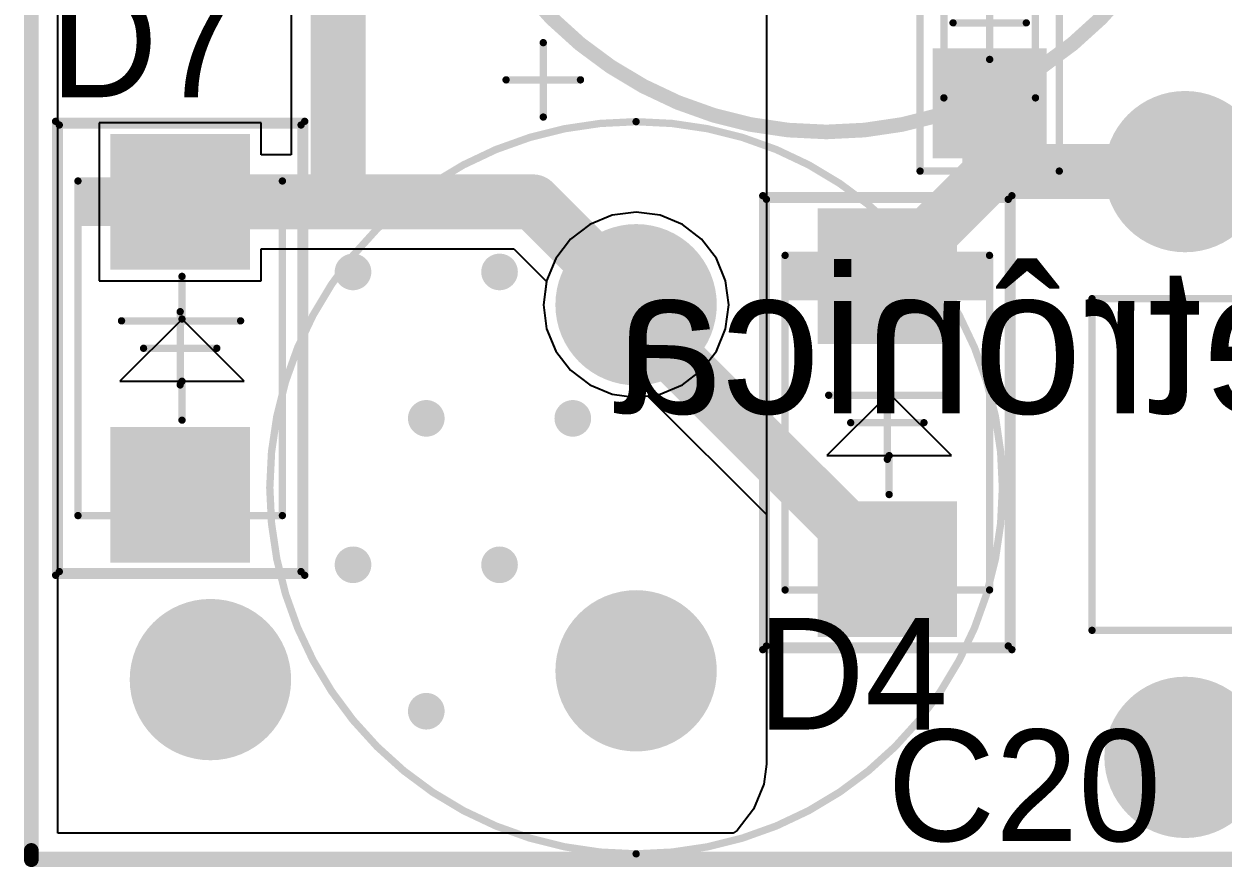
# Model space of a CAD drawing. Header units: millimetres. Extents: x 1.82 to 3.21, y 1.18 to 2.01.
# Drawn here: x 1.831 to 2.475, y 1.176 to 1.629 of the extents above; entities that cross this region are included whole.
import ezdxf

# ---------------------------------------------------------------- set-up
doc = ezdxf.new("R2010")
doc.units = ezdxf.units.MM
doc.header["$MEASUREMENT"] = 0
for name, color, linetype in [('BottomLayer', 5, 'Continuous'), ('BottomOverlay', 54, 'Continuous'), ('BottomSolder', 6, 'Continuous'), ('KeepOutLayer', 6, 'Continuous'), ('Mechanical13', 56, 'Continuous'), ('Mechanical15', 56, 'Continuous'), ('MultiLayer', 9, 'Continuous'), ('PadHoleLayer', 156, 'Continuous'), ('TopLayer', 1, 'Continuous'), ('TopOverlay', 2, 'Continuous'), ('TopPaste', 8, 'Continuous'), ('TopSolder', 216, 'Continuous'), ('ViaHoleLayer', 16, 'Continuous')]:
    doc.layers.add(name, color=color, linetype=linetype)

# ---------------------------------------------------------------- blocks, each defined once
blk = doc.blocks.new('CPOLRAD10X20_4')
at = {"layer": 'BottomLayer', "const_width": 0.03937}
for points in [[(-0.11811, 0, 1), (-0.07874, 0, 1)], [(0.07874, 0, 1), (0.11811, 0, 1)]]:
    blk.add_lwpolyline(points, format="xyb", close=True, dxfattribs=at)
at = {"layer": 'BottomSolder', "const_width": 0.04337}
for points in [[(-0.12011, 0, 1), (-0.07674, 0, 1)], [(0.07674, 0, 1), (0.12011, 0, 1)]]:
    blk.add_lwpolyline(points, format="xyb", close=True, dxfattribs=at)
at = {"layer": 'MultiLayer', "const_width": 0.03937}
for points in [[(-0.11811, 0, 1), (-0.07874, 0, 1)], [(0.07874, 0, 1), (0.11811, 0, 1)]]:
    blk.add_lwpolyline(points, format="xyb", close=True, dxfattribs=at)
at = {"layer": 'PadHoleLayer', "const_width": 0.02362}
for points in [[(-0.11024, 0, 1), (-0.08661, 0, 1)], [(0.08661, 0, 1), (0.11024, 0, 1)]]:
    blk.add_lwpolyline(points, format="xyb", close=True, dxfattribs=at)
at = {"layer": 'TopLayer', "const_width": 0.03937}
for points in [[(-0.11811, 0, 1), (-0.07874, 0, 1)], [(0.07874, 0, 1), (0.11811, 0, 1)]]:
    blk.add_lwpolyline(points, format="xyb", close=True, dxfattribs=at)
at = {"layer": 'TopOverlay'}
for points, const_width in [([(0.19685, 0, 1), (-0.19685, 0, 1)], 0.00394), ([(0.21836, 0.06989, 1), (0.22033, 0.06989, 1)], 0.00197), ([(0.19836, 0.04989, 1), (0.20033, 0.04989, 1)], 0.00197), ([(0.23836, 0.04989, 1), (0.24033, 0.04989, 1)], 0.00197), ([(0.21836, 0.02989, 1), (0.22033, 0.02989, 1)], 0.00197), ([(-0.19783, 0, 1), (-0.19587, 0, 1)], 0.00197), ([(0.19587, 0, 1), (0.19783, 0, 1)], 0.00197)]:
    blk.add_lwpolyline(points, format="xyb", close=True, dxfattribs=dict(at, const_width=const_width))
at = {"layer": 'TopOverlay', "const_width": 0.00394}
for points in [[(0.21935, 0.06989), (0.21935, 0.02989)], [(0.19935, 0.04989), (0.23935, 0.04989)]]:
    blk.add_lwpolyline(points, dxfattribs=at)
at = {"layer": 'TopSolder', "const_width": 0.04337}
for points in [[(-0.12011, 0, 1), (-0.07674, 0, 1)], [(0.07674, 0, 1), (0.12011, 0, 1)]]:
    blk.add_lwpolyline(points, format="xyb", close=True, dxfattribs=at)
blk = doc.blocks.new('CC0805_5')
at = {"layer": 'Mechanical13', "const_width": 0.00394}
for points in [[(-0.04035, -0.02461), (-0.04035, 0.02461)], [(0.04035, 0.02461), (-0.04035, 0.02461)], [(0.04035, -0.02461), (0.04035, 0.02461)], [(0.04035, -0.02461), (-0.04035, -0.02461)]]:
    blk.add_lwpolyline(points, dxfattribs=at)
at = {"layer": 'Mechanical13', "const_width": 0.00197}
for points in [[(-0.04134, 0.02461, 1), (-0.03937, 0.02461, 1)], [(-0.04134, 0.02461, 1), (-0.03937, 0.02461, 1)], [(0.03937, 0.02461, 1), (0.04134, 0.02461, 1)], [(0.03937, 0.02461, 1), (0.04134, 0.02461, 1)], [(-0.04134, -0.02461, 1), (-0.03937, -0.02461, 1)], [(-0.04134, -0.02461, 1), (-0.03937, -0.02461, 1)], [(0.03937, -0.02461, 1), (0.04134, -0.02461, 1)], [(0.03937, -0.02461, 1), (0.04134, -0.02461, 1)]]:
    blk.add_lwpolyline(points, format="xyb", close=True, dxfattribs=at)
at = {"layer": 'Mechanical15', "const_width": 0.00394}
for points in [[(0, -0.01969), (0, 0.01969)], [(0.01969, 0), (-0.01969, 0)]]:
    blk.add_lwpolyline(points, dxfattribs=at)
at = {"layer": 'Mechanical15', "const_width": 0.00197}
for points in [[(-0.00098, 0.01969, 1), (0.00098, 0.01969, 1)], [(-0.02067, 0, 1), (-0.0187, 0, 1)], [(0.0187, 0, 1), (0.02067, 0, 1)], [(-0.00098, -0.01969, 1), (0.00098, -0.01969, 1)]]:
    blk.add_lwpolyline(points, format="xyb", close=True, dxfattribs=at)
at = {"layer": 'TopLayer'}
for points in [[(-0.0689, -0.02657), (-0.01772, -0.02657), (-0.0689, 0.02657), (-0.01772, 0.02657)], [(0.01772, -0.02657), (0.0689, -0.02657), (0.01772, 0.02657), (0.0689, 0.02657)]]:
    blk.add_solid(points, dxfattribs=at)
at = {"layer": 'TopOverlay', "const_width": 0.00394}
for points in [[(0.07972, 0.0374), (-0.08071, 0.0374)], [(-0.08071, -0.0374), (-0.08071, 0.0374)], [(0.07972, -0.0374), (0.07972, 0.0374)], [(0.07972, -0.0374), (-0.08071, -0.0374)]]:
    blk.add_lwpolyline(points, dxfattribs=at)
at = {"layer": 'TopOverlay', "const_width": 0.00197}
for points in [[(-0.08169, 0.0374, 1), (-0.07972, 0.0374, 1)], [(-0.08169, 0.0374, 1), (-0.07972, 0.0374, 1)], [(0.07874, 0.0374, 1), (0.08071, 0.0374, 1)], [(0.07874, 0.0374, 1), (0.08071, 0.0374, 1)], [(-0.08169, -0.0374, 1), (-0.07972, -0.0374, 1)], [(-0.08169, -0.0374, 1), (-0.07972, -0.0374, 1)], [(0.07874, -0.0374, 1), (0.08071, -0.0374, 1)], [(0.07874, -0.0374, 1), (0.08071, -0.0374, 1)]]:
    blk.add_lwpolyline(points, format="xyb", close=True, dxfattribs=at)
at = {"layer": 'TopPaste'}
for points in [[(-0.0689, -0.02657), (-0.01772, -0.02657), (-0.0689, 0.02657), (-0.01772, 0.02657)], [(0.01772, -0.02657), (0.0689, -0.02657), (0.01772, 0.02657), (0.0689, 0.02657)]]:
    blk.add_solid(points, dxfattribs=at)
at = {"layer": 'TopSolder'}
for points in [[(-0.0729, -0.03057), (-0.01372, -0.03057), (-0.0729, 0.03057), (-0.01372, 0.03057)], [(0.01372, -0.03057), (0.0729, -0.03057), (0.01372, 0.03057), (0.0729, 0.03057)]]:
    blk.add_solid(points, dxfattribs=at)
blk = doc.blocks.new('SMA_7')
at = {"layer": 'Mechanical13', "const_width": 0.00394}
for points in [[(-0.08996, 0.05492), (0.08996, 0.05492)], [(-0.08996, 0.05492), (-0.08996, -0.05492)], [(0.08996, 0.05492), (0.08996, -0.05492)], [(-0.08996, -0.05492), (0.08996, -0.05492)]]:
    blk.add_lwpolyline(points, dxfattribs=at)
at = {"layer": 'Mechanical13', "const_width": 0.00197}
for points in [[(-0.09094, 0.05492, 1), (-0.08898, 0.05492, 1)], [(-0.09094, 0.05492, 1), (-0.08898, 0.05492, 1)], [(0.08898, 0.05492, 1), (0.09094, 0.05492, 1)], [(0.08898, 0.05492, 1), (0.09094, 0.05492, 1)], [(-0.09094, -0.05492, 1), (-0.08898, -0.05492, 1)], [(-0.09094, -0.05492, 1), (-0.08898, -0.05492, 1)], [(0.08898, -0.05492, 1), (0.09094, -0.05492, 1)], [(0.08898, -0.05492, 1), (0.09094, -0.05492, 1)]]:
    blk.add_lwpolyline(points, format="xyb", close=True, dxfattribs=at)
at = {"layer": 'Mechanical13'}
blk.add_solid([(0.06576, -0.05492), (0.08996, -0.05492), (0.06576, 0.05492), (0.08996, 0.05492)], dxfattribs=at)
at = {"layer": 'Mechanical15', "const_width": 0.00394}
for points in [[(-0.12008, 0.06496), (0.12008, 0.06496)], [(-0.12008, 0.06496), (-0.12008, -0.06496)], [(0.12008, 0.06496), (0.12008, -0.06496)], [(0, 0.01969), (0, -0.01969)], [(-0.01969, 0), (0.01969, 0)], [(-0.12008, -0.06496), (0.12008, -0.06496)]]:
    blk.add_lwpolyline(points, dxfattribs=at)
at = {"layer": 'Mechanical15', "const_width": 0.00197}
for points in [[(-0.12106, 0.06496, 1), (-0.11909, 0.06496, 1)], [(-0.12106, 0.06496, 1), (-0.11909, 0.06496, 1)], [(0.11909, 0.06496, 1), (0.12106, 0.06496, 1)], [(0.11909, 0.06496, 1), (0.12106, 0.06496, 1)], [(-0.00098, 0.01969, 1), (0.00098, 0.01969, 1)], [(-0.02067, 0, 1), (-0.0187, 0, 1)], [(0.0187, 0, 1), (0.02067, 0, 1)], [(-0.00098, -0.01969, 1), (0.00098, -0.01969, 1)], [(-0.12106, -0.06496, 1), (-0.11909, -0.06496, 1)], [(-0.12106, -0.06496, 1), (-0.11909, -0.06496, 1)], [(0.11909, -0.06496, 1), (0.12106, -0.06496, 1)], [(0.11909, -0.06496, 1), (0.12106, -0.06496, 1)]]:
    blk.add_lwpolyline(points, format="xyb", close=True, dxfattribs=at)
at = {"layer": 'TopLayer'}
for points in [[(-0.11122, -0.03346), (-0.04626, -0.03346), (-0.11122, 0.03346), (-0.04626, 0.03346)], [(0.04626, -0.03346), (0.11122, -0.03346), (0.04626, 0.03346), (0.11122, 0.03346)]]:
    blk.add_solid(points, dxfattribs=at)
at = {"layer": 'TopOverlay'}
for p, q in [((0.01575, -0.00098), (-0.01772, 0.03248)), ((-0.01772, 0.03248), (-0.01772, -0.03445)), ((-0.01772, -0.03445), (0.01575, -0.00098))]:
    blk.add_line(p, q, dxfattribs=at)
at = {"layer": 'TopOverlay', "const_width": 0.00394}
for points in [[(-0.12205, 0.06693), (-0.12205, -0.06693)], [(-0.12205, 0.06693), (0.12205, 0.06693)], [(0.12205, 0.06693), (0.12205, -0.06693)], [(0.01476, 0.0315), (0.01476, -0.03248)], [(-0.03865, -0.00098), (-0.01772, -0.00098)], [(0.01575, -0.00098), (0.03868, -0.00098)], [(-0.12205, -0.06693), (0.12205, -0.06693)]]:
    blk.add_lwpolyline(points, dxfattribs=at)
at = {"layer": 'TopOverlay', "const_width": 0.00197}
for points in [[(-0.12303, 0.06693, 1), (-0.12106, 0.06693, 1)], [(-0.12303, 0.06693, 1), (-0.12106, 0.06693, 1)], [(0.12106, 0.06693, 1), (0.12303, 0.06693, 1)], [(0.12106, 0.06693, 1), (0.12303, 0.06693, 1)], [(0.01378, 0.0315, 1), (0.01575, 0.0315, 1)], [(-0.03963, -0.00098, 1), (-0.03767, -0.00098, 1)], [(-0.0187, -0.00098, 1), (-0.01673, -0.00098, 1)], [(0.01476, -0.00098, 1), (0.01673, -0.00098, 1)], [(0.03769, -0.00098, 1), (0.03966, -0.00098, 1)], [(0.01378, -0.03248, 1), (0.01575, -0.03248, 1)], [(-0.12303, -0.06693, 1), (-0.12106, -0.06693, 1)], [(-0.12303, -0.06693, 1), (-0.12106, -0.06693, 1)], [(0.12106, -0.06693, 1), (0.12303, -0.06693, 1)], [(0.12106, -0.06693, 1), (0.12303, -0.06693, 1)]]:
    blk.add_lwpolyline(points, format="xyb", close=True, dxfattribs=at)
at = {"layer": 'TopPaste'}
for points in [[(-0.11122, -0.03346), (-0.04626, -0.03346), (-0.11122, 0.03346), (-0.04626, 0.03346)], [(0.04626, -0.03346), (0.11122, -0.03346), (0.04626, 0.03346), (0.11122, 0.03346)]]:
    blk.add_solid(points, dxfattribs=at)
at = {"layer": 'TopSolder'}
for points in [[(-0.11522, -0.03746), (-0.04226, -0.03746), (-0.11522, 0.03746), (-0.04226, 0.03746)], [(0.04226, -0.03746), (0.11522, -0.03746), (0.04226, 0.03746), (0.11522, 0.03746)]]:
    blk.add_solid(points, dxfattribs=at)
blk = doc.blocks.new('SMA_10')
at = {"layer": 'Mechanical13', "const_width": 0.00394}
for points in [[(-0.08996, 0.05492), (0.08996, 0.05492)], [(-0.08996, 0.05492), (-0.08996, -0.05492)], [(0.08996, 0.05492), (0.08996, -0.05492)], [(-0.08996, -0.05492), (0.08996, -0.05492)]]:
    blk.add_lwpolyline(points, dxfattribs=at)
at = {"layer": 'Mechanical13', "const_width": 0.00197}
for points in [[(-0.09094, 0.05492, 1), (-0.08898, 0.05492, 1)], [(-0.09094, 0.05492, 1), (-0.08898, 0.05492, 1)], [(0.08898, 0.05492, 1), (0.09094, 0.05492, 1)], [(0.08898, 0.05492, 1), (0.09094, 0.05492, 1)], [(-0.09094, -0.05492, 1), (-0.08898, -0.05492, 1)], [(-0.09094, -0.05492, 1), (-0.08898, -0.05492, 1)], [(0.08898, -0.05492, 1), (0.09094, -0.05492, 1)], [(0.08898, -0.05492, 1), (0.09094, -0.05492, 1)]]:
    blk.add_lwpolyline(points, format="xyb", close=True, dxfattribs=at)
at = {"layer": 'Mechanical13'}
blk.add_solid([(0.06576, -0.05492), (0.08996, -0.05492), (0.06576, 0.05492), (0.08996, 0.05492)], dxfattribs=at)
at = {"layer": 'Mechanical15', "const_width": 0.00394}
for points in [[(-0.12008, 0.06496), (0.12008, 0.06496)], [(-0.12008, 0.06496), (-0.12008, -0.06496)], [(0.12008, 0.06496), (0.12008, -0.06496)], [(0, 0.01969), (0, -0.01969)], [(-0.01969, 0), (0.01969, 0)], [(-0.12008, -0.06496), (0.12008, -0.06496)]]:
    blk.add_lwpolyline(points, dxfattribs=at)
at = {"layer": 'Mechanical15', "const_width": 0.00197}
for points in [[(-0.12106, 0.06496, 1), (-0.11909, 0.06496, 1)], [(-0.12106, 0.06496, 1), (-0.11909, 0.06496, 1)], [(0.11909, 0.06496, 1), (0.12106, 0.06496, 1)], [(0.11909, 0.06496, 1), (0.12106, 0.06496, 1)], [(-0.00098, 0.01969, 1), (0.00098, 0.01969, 1)], [(-0.02067, 0, 1), (-0.0187, 0, 1)], [(0.0187, 0, 1), (0.02067, 0, 1)], [(-0.00098, -0.01969, 1), (0.00098, -0.01969, 1)], [(-0.12106, -0.06496, 1), (-0.11909, -0.06496, 1)], [(-0.12106, -0.06496, 1), (-0.11909, -0.06496, 1)], [(0.11909, -0.06496, 1), (0.12106, -0.06496, 1)], [(0.11909, -0.06496, 1), (0.12106, -0.06496, 1)]]:
    blk.add_lwpolyline(points, format="xyb", close=True, dxfattribs=at)
at = {"layer": 'TopLayer'}
for points in [[(-0.11122, -0.03346), (-0.04626, -0.03346), (-0.11122, 0.03346), (-0.04626, 0.03346)], [(0.04626, -0.03346), (0.11122, -0.03346), (0.04626, 0.03346), (0.11122, 0.03346)]]:
    blk.add_solid(points, dxfattribs=at)
at = {"layer": 'TopOverlay'}
for p, q in [((0.01575, -0.00098), (-0.01772, 0.03248)), ((-0.01772, 0.03248), (-0.01772, -0.03445)), ((-0.01772, -0.03445), (0.01575, -0.00098))]:
    blk.add_line(p, q, dxfattribs=at)
at = {"layer": 'TopOverlay', "const_width": 0.00394}
for points in [[(-0.12205, 0.06693), (-0.12205, -0.06693)], [(-0.12205, 0.06693), (0.12205, 0.06693)], [(0.12205, 0.06693), (0.12205, -0.06693)], [(0.01476, 0.0315), (0.01476, -0.03248)], [(-0.03865, -0.00098), (-0.01772, -0.00098)], [(0.01575, -0.00098), (0.03868, -0.00098)], [(-0.12205, -0.06693), (0.12205, -0.06693)]]:
    blk.add_lwpolyline(points, dxfattribs=at)
at = {"layer": 'TopOverlay', "const_width": 0.00197}
for points in [[(-0.12303, 0.06693, 1), (-0.12106, 0.06693, 1)], [(-0.12303, 0.06693, 1), (-0.12106, 0.06693, 1)], [(0.12106, 0.06693, 1), (0.12303, 0.06693, 1)], [(0.12106, 0.06693, 1), (0.12303, 0.06693, 1)], [(0.01378, 0.0315, 1), (0.01575, 0.0315, 1)], [(-0.03963, -0.00098, 1), (-0.03767, -0.00098, 1)], [(-0.0187, -0.00098, 1), (-0.01673, -0.00098, 1)], [(0.01476, -0.00098, 1), (0.01673, -0.00098, 1)], [(0.03769, -0.00098, 1), (0.03966, -0.00098, 1)], [(0.01378, -0.03248, 1), (0.01575, -0.03248, 1)], [(-0.12303, -0.06693, 1), (-0.12106, -0.06693, 1)], [(-0.12303, -0.06693, 1), (-0.12106, -0.06693, 1)], [(0.12106, -0.06693, 1), (0.12303, -0.06693, 1)], [(0.12106, -0.06693, 1), (0.12303, -0.06693, 1)]]:
    blk.add_lwpolyline(points, format="xyb", close=True, dxfattribs=at)
at = {"layer": 'TopPaste'}
for points in [[(-0.11122, -0.03346), (-0.04626, -0.03346), (-0.11122, 0.03346), (-0.04626, 0.03346)], [(0.04626, -0.03346), (0.11122, -0.03346), (0.04626, 0.03346), (0.11122, 0.03346)]]:
    blk.add_solid(points, dxfattribs=at)
at = {"layer": 'TopSolder'}
for points in [[(-0.11522, -0.03746), (-0.04226, -0.03746), (-0.11522, 0.03746), (-0.04226, 0.03746)], [(0.04226, -0.03746), (0.11522, -0.03746), (0.04226, 0.03746), (0.11522, 0.03746)]]:
    blk.add_solid(points, dxfattribs=at)
blk = doc.blocks.new('I_______V_____13')
at = {"layer": 'BottomLayer', "const_width": 0.04921}
for points in [[(-0.02461, 0, 1), (0.02461, 0, 1)], [(0.25098, 0, 1), (0.3002, 0, 1)]]:
    blk.add_lwpolyline(points, format="xyb", close=True, dxfattribs=at)
at = {"layer": 'BottomSolder', "const_width": 0.05321}
for points in [[(-0.02661, 0, 1), (0.02661, 0, 1)], [(0.24898, 0, 1), (0.3022, 0, 1)]]:
    blk.add_lwpolyline(points, format="xyb", close=True, dxfattribs=at)
at = {"layer": 'MultiLayer', "const_width": 0.04921}
for points in [[(-0.02461, 0, 1), (0.02461, 0, 1)], [(0.25098, 0, 1), (0.3002, 0, 1)]]:
    blk.add_lwpolyline(points, format="xyb", close=True, dxfattribs=at)
at = {"layer": 'PadHoleLayer', "const_width": 0.02362}
for points in [[(-0.01181, 0, 1), (0.01181, 0, 1)], [(0.26378, 0, 1), (0.2874, 0, 1)]]:
    blk.add_lwpolyline(points, format="xyb", close=True, dxfattribs=at)
at = {"layer": 'TopLayer', "const_width": 0.04921}
for points in [[(-0.02461, 0, 1), (0.02461, 0, 1)], [(0.25098, 0, 1), (0.3002, 0, 1)]]:
    blk.add_lwpolyline(points, format="xyb", close=True, dxfattribs=at)
at = {"layer": 'TopOverlay'}
for points, const_width in [([(0.34646, 0, 1), (-0.07087, 0, 1)], 0.00787), ([(-0.07283, 0, 1), (-0.0689, 0, 1)], 0.00394), ([(0.34449, 0, 1), (0.34843, 0, 1)], 0.00394)]:
    blk.add_lwpolyline(points, format="xyb", close=True, dxfattribs=dict(at, const_width=const_width))
at = {"layer": 'TopSolder', "const_width": 0.05321}
for points in [[(-0.02661, 0, 1), (0.02661, 0, 1)], [(0.24898, 0, 1), (0.3022, 0, 1)]]:
    blk.add_lwpolyline(points, format="xyb", close=True, dxfattribs=at)
blk = doc.blocks.new('F_____HILINK_17')
at = {"layer": 'BottomLayer', "const_width": 0.03937}
blk.add_lwpolyline([(-0.59843, -0.30315, 1), (-0.55906, -0.30315, 1)], format="xyb", close=True, dxfattribs=at)
at = {"layer": 'BottomSolder', "const_width": 0.04337}
blk.add_lwpolyline([(-0.60043, -0.30315, 1), (-0.55706, -0.30315, 1)], format="xyb", close=True, dxfattribs=at)
at = {"layer": 'MultiLayer', "const_width": 0.03937}
blk.add_lwpolyline([(-0.59843, -0.30315, 1), (-0.55906, -0.30315, 1)], format="xyb", close=True, dxfattribs=at)
at = {"layer": 'PadHoleLayer', "const_width": 0.02362}
blk.add_lwpolyline([(-0.59055, -0.30315, 1), (-0.56693, -0.30315, 1)], format="xyb", close=True, dxfattribs=at)
at = {"layer": 'TopLayer', "const_width": 0.03937}
blk.add_lwpolyline([(-0.59843, -0.30315, 1), (-0.55906, -0.30315, 1)], format="xyb", close=True, dxfattribs=at)
at = {"layer": 'TopOverlay', "const_width": 0.00394}
for points in [[(-0.67677, 0.39764), (-0.67323, -0.39764)], [(-0.67323, -0.39764), (0.66929, -0.39764)]]:
    blk.add_lwpolyline(points, dxfattribs=at)
at = {"layer": 'TopOverlay', "const_width": 0.00197}
blk.add_lwpolyline([(-0.67421, -0.39764, 1), (-0.67224, -0.39764, 1)], format="xyb", close=True, dxfattribs=at)
blk.add_lwpolyline([(-0.67421, -0.39764, 1), (-0.67224, -0.39764, 1)], format="xyb", close=True, dxfattribs=at)
at = {"layer": 'TopSolder', "const_width": 0.04337}
blk.add_lwpolyline([(-0.60043, -0.30315, 1), (-0.55706, -0.30315, 1)], format="xyb", close=True, dxfattribs=at)
blk = doc.blocks.new('DIP8_18')
at = {"layer": 'BottomLayer', "const_width": 0.03937}
for points in [[(0.29528, 0, 1), (0.33465, 0, 1)], [(-0.01969, -0.1, 1), (0.01969, -0.1, 1)], [(0.29528, -0.1, 1), (0.33465, -0.1, 1)], [(-0.01969, -0.2, 1), (0.01969, -0.2, 1)], [(0.29528, -0.2, 1), (0.33465, -0.2, 1)], [(-0.01969, -0.3, 1), (0.01969, -0.3, 1)], [(0.29528, -0.3, 1), (0.33465, -0.3, 1)]]:
    blk.add_lwpolyline(points, format="xyb", close=True, dxfattribs=at)
at = {"layer": 'BottomLayer'}
blk.add_solid([(-0.03937, -0.03937), (0.03937, -0.03937), (-0.03937, 0.03937), (0.03937, 0.03937)], dxfattribs=at)
at = {"layer": 'BottomSolder', "const_width": 0.04337}
for points in [[(0.29328, 0, 1), (0.33665, 0, 1)], [(-0.02168, -0.1, 1), (0.02168, -0.1, 1)], [(0.29328, -0.1, 1), (0.33665, -0.1, 1)], [(-0.02168, -0.2, 1), (0.02168, -0.2, 1)], [(0.29328, -0.2, 1), (0.33665, -0.2, 1)], [(-0.02168, -0.3, 1), (0.02168, -0.3, 1)], [(0.29328, -0.3, 1), (0.33665, -0.3, 1)]]:
    blk.add_lwpolyline(points, format="xyb", close=True, dxfattribs=at)
at = {"layer": 'BottomSolder'}
blk.add_solid([(-0.04337, -0.04337), (0.04337, -0.04337), (-0.04337, 0.04337), (0.04337, 0.04337)], dxfattribs=at)
at = {"layer": 'MultiLayer', "const_width": 0.03937}
for points in [[(0.29528, 0, 1), (0.33465, 0, 1)], [(-0.01969, -0.1, 1), (0.01969, -0.1, 1)], [(0.29528, -0.1, 1), (0.33465, -0.1, 1)], [(-0.01969, -0.2, 1), (0.01969, -0.2, 1)], [(0.29528, -0.2, 1), (0.33465, -0.2, 1)], [(-0.01969, -0.3, 1), (0.01969, -0.3, 1)], [(0.29528, -0.3, 1), (0.33465, -0.3, 1)]]:
    blk.add_lwpolyline(points, format="xyb", close=True, dxfattribs=at)
at = {"layer": 'MultiLayer'}
blk.add_solid([(-0.03937, -0.03937), (0.03937, -0.03937), (-0.03937, 0.03937), (0.03937, 0.03937)], dxfattribs=at)
at = {"layer": 'PadHoleLayer', "const_width": 0.01575}
for points in [[(-0.00787, 0, 1), (0.00787, 0, 1)], [(0.30709, 0, 1), (0.32283, 0, 1)], [(-0.00787, -0.1, 1), (0.00787, -0.1, 1)], [(0.30709, -0.1, 1), (0.32283, -0.1, 1)], [(-0.00787, -0.2, 1), (0.00787, -0.2, 1)], [(0.30709, -0.2, 1), (0.32283, -0.2, 1)], [(-0.00787, -0.3, 1), (0.00787, -0.3, 1)], [(0.30709, -0.3, 1), (0.32283, -0.3, 1)]]:
    blk.add_lwpolyline(points, format="xyb", close=True, dxfattribs=at)
at = {"layer": 'TopLayer', "const_width": 0.03937}
for points in [[(0.29528, 0, 1), (0.33465, 0, 1)], [(-0.01969, -0.1, 1), (0.01969, -0.1, 1)], [(0.29528, -0.1, 1), (0.33465, -0.1, 1)], [(-0.01969, -0.2, 1), (0.01969, -0.2, 1)], [(0.29528, -0.2, 1), (0.33465, -0.2, 1)], [(-0.01969, -0.3, 1), (0.01969, -0.3, 1)], [(0.29528, -0.3, 1), (0.33465, -0.3, 1)]]:
    blk.add_lwpolyline(points, format="xyb", close=True, dxfattribs=at)
at = {"layer": 'TopLayer'}
blk.add_solid([(-0.03937, -0.03937), (0.03937, -0.03937), (-0.03937, 0.03937), (0.03937, 0.03937)], dxfattribs=at)
at = {"layer": 'TopOverlay', "const_width": 0.00394}
for points in [[(0.13248, 0.05), (0.06831, 0.05)], [(0.06831, -0.35), (0.06831, 0.05)], [(0.24665, 0.05), (0.18248, 0.05)], [(0.24665, -0.35), (0.24665, 0.05)], [(0.24665, -0.35), (0.06831, -0.35)]]:
    blk.add_lwpolyline(points, dxfattribs=at)
at = {"layer": 'TopOverlay', "const_width": 0.00197}
for points in [[(0.06732, 0.05, 1), (0.06929, 0.05, 1)], [(0.06732, 0.05, 1), (0.06929, 0.05, 1)], [(0.1315, 0.05, 1), (0.13346, 0.05, 1)], [(0.1315, 0.05, 1), (0.13346, 0.05, 1)], [(0.1815, 0.05, 1), (0.18346, 0.05, 1)], [(0.1815, 0.05, 1), (0.18346, 0.05, 1)], [(0.24567, 0.05, 1), (0.24764, 0.05, 1)], [(0.24567, 0.05, 1), (0.24764, 0.05, 1)], [(0.06732, -0.35, 1), (0.06929, -0.35, 1)], [(0.06732, -0.35, 1), (0.06929, -0.35, 1)], [(0.24567, -0.35, 1), (0.24764, -0.35, 1)], [(0.24567, -0.35, 1), (0.24764, -0.35, 1)]]:
    blk.add_lwpolyline(points, format="xyb", close=True, dxfattribs=at)
at = {"layer": 'TopOverlay', "const_width": 0.00394}
blk.add_lwpolyline([(0.18248, 0.05, -1), (0.13248, 0.05)], format="xyb", dxfattribs=at)
at = {"layer": 'TopSolder', "const_width": 0.04337}
for points in [[(0.29328, 0, 1), (0.33665, 0, 1)], [(-0.02168, -0.1, 1), (0.02168, -0.1, 1)], [(0.29328, -0.1, 1), (0.33665, -0.1, 1)], [(-0.02168, -0.2, 1), (0.02168, -0.2, 1)], [(0.29328, -0.2, 1), (0.33665, -0.2, 1)], [(-0.02168, -0.3, 1), (0.02168, -0.3, 1)], [(0.29328, -0.3, 1), (0.33665, -0.3, 1)]]:
    blk.add_lwpolyline(points, format="xyb", close=True, dxfattribs=at)
at = {"layer": 'TopSolder'}
blk.add_solid([(-0.04337, -0.04337), (0.04337, -0.04337), (-0.04337, 0.04337), (0.04337, 0.04337)], dxfattribs=at)

msp = doc.modelspace()

# ---------------------------------------------------------------- linework, layer by layer
at = {"layer": 'BottomLayer'}
for p, q in [((1.84921, 1.19421), (1.84921, 1.96579)), ((2.23, 1.83), (2.23, 1.235)), ((2.16, 1.52822), (2.14711, 1.52652)), ((2.17289, 1.52652), (2.16, 1.52822)), ((2.1351, 1.52155), (2.12479, 1.51364)), ((2.14711, 1.52652), (2.1351, 1.52155)), ((2.1849, 1.52155), (2.17289, 1.52652)), ((2.19521, 1.51364), (2.1849, 1.52155)), ((2.12479, 1.51364), (2.11688, 1.50332)), ((2.20312, 1.50332), (2.19521, 1.51364)), ((2.11688, 1.50332), (2.1119, 1.49131)), ((2.2081, 1.49131), (2.20312, 1.50332)), ((2.1119, 1.49131), (2.1102, 1.47843)), ((2.2098, 1.47843), (2.2081, 1.49131)), ((2.1102, 1.47843), (2.1119, 1.46554)), ((2.2081, 1.46554), (2.2098, 1.47843)), ((2.1119, 1.46554), (2.11688, 1.45353)), ((2.20312, 1.45353), (2.2081, 1.46554)), ((2.11688, 1.45353), (2.12479, 1.44321)), ((2.19521, 1.44321), (2.20312, 1.45353)), ((2.12479, 1.44321), (2.1351, 1.4353)), ((2.1849, 1.4353), (2.19521, 1.44321)), ((2.1351, 1.4353), (2.14711, 1.43033)), ((2.17289, 1.43033), (2.1849, 1.4353)), ((2.14711, 1.43033), (2.16, 1.42863)), ((2.16, 1.42863), (2.17289, 1.43033)), ((2.23, 1.2314), (2.22858, 1.22064)), ((2.23, 1.235), (2.23, 1.2314)), ((2.22858, 1.22064), (2.22304, 1.20726)), ((2.22304, 1.20726), (2.21423, 1.19577)), ((2.21219, 1.19421), (1.84921, 1.19421)), ((2.21423, 1.19577), (2.21219, 1.19421))]:
    msp.add_line(p, q, dxfattribs=at)
at = {"layer": 'BottomLayer', "const_width": 0.00984}
for points in [[(2.00295, 1.49606, 1), (2.0128, 1.49606, 1)], [(2.08169, 1.49606, 1), (2.09154, 1.49606, 1)], [(2.04232, 1.41732, 1), (2.05217, 1.41732, 1)], [(2.12106, 1.41732, 1), (2.13091, 1.41732, 1)], [(2.00295, 1.33858, 1), (2.0128, 1.33858, 1)], [(2.08169, 1.33858, 1), (2.09154, 1.33858, 1)], [(2.04232, 1.25984, 1), (2.05217, 1.25984, 1)]]:
    msp.add_lwpolyline(points, format="xyb", close=True, dxfattribs=at)
at = {"layer": 'KeepOutLayer', "const_width": 0.00787}
for points in [[(1.835, 1.185), (1.835, 1.98)], [(1.835, 1.18), (1.835, 1.185)], [(1.835, 1.18), (3.18, 1.18)]]:
    msp.add_lwpolyline(points, dxfattribs=at)
at = {"layer": 'KeepOutLayer', "const_width": 0.00394}
for points in [[(1.83303, 1.185, 1), (1.83697, 1.185, 1)], [(1.83303, 1.185, 1), (1.83697, 1.185, 1)], [(1.83303, 1.18, 1), (1.83697, 1.18, 1)], [(1.83303, 1.18, 1), (1.83697, 1.18, 1)]]:
    msp.add_lwpolyline(points, format="xyb", close=True, dxfattribs=at)
at = {"layer": 'MultiLayer', "const_width": 0.00984}
for points in [[(2.00295, 1.49606, 1), (2.0128, 1.49606, 1)], [(2.08169, 1.49606, 1), (2.09154, 1.49606, 1)], [(2.04232, 1.41732, 1), (2.05217, 1.41732, 1)], [(2.12106, 1.41732, 1), (2.13091, 1.41732, 1)], [(2.00295, 1.33858, 1), (2.0128, 1.33858, 1)], [(2.08169, 1.33858, 1), (2.09154, 1.33858, 1)], [(2.04232, 1.25984, 1), (2.05217, 1.25984, 1)]]:
    msp.add_lwpolyline(points, format="xyb", close=True, dxfattribs=at)
at = {"layer": 'TopLayer'}
for p, q in [((1.84921, 1.19421), (1.84921, 1.96579)), ((1.97471, 1.64323), (1.97471, 1.55899)), ((1.95846, 1.57622), (1.87154, 1.57622)), ((1.87154, 1.57622), (1.87154, 1.49126)), ((1.95846, 1.55899), (1.95846, 1.57622)), ((1.97471, 1.55899), (1.95846, 1.55899)), ((1.95846, 1.49126), (1.95846, 1.50849)), ((1.95846, 1.50849), (2.09423, 1.50849)), ((2.09423, 1.50849), (2.11184, 1.49087)), ((1.87154, 1.49126), (1.95846, 1.49126)), ((2.11184, 1.49087), (2.1102, 1.47843)), ((2.1102, 1.47843), (2.1119, 1.46554)), ((2.1119, 1.46554), (2.11688, 1.45353)), ((2.11688, 1.45353), (2.12479, 1.44321)), ((2.12479, 1.44321), (2.1351, 1.4353)), ((2.1351, 1.4353), (2.14711, 1.43033)), ((2.14711, 1.43033), (2.16, 1.42863)), ((2.16, 1.42863), (2.16612, 1.42943)), ((2.16612, 1.42943), (2.23, 1.36555)), ((2.23, 1.36555), (2.23, 1.2314)), ((2.23, 1.2314), (2.22858, 1.22064)), ((2.22858, 1.22064), (2.22304, 1.20726)), ((2.22304, 1.20726), (2.21423, 1.19577)), ((2.21219, 1.19421), (1.84921, 1.19421)), ((2.21423, 1.19577), (2.21219, 1.19421))]:
    msp.add_line(p, q, dxfattribs=at)
for points, const_width in [([(1.99996, 1.53378), (1.99996, 1.67094)], 0.02953), ([(2.35, 1.54874), (2.35, 1.58669)], 0.02953), ([(2.295, 1.49374), (2.35, 1.54874)], 0.02953), ([(2.35126, 1.55), (2.455, 1.55)], 0.02953), ([(1.915, 1.53374), (2.10468, 1.53374)], 0.02953), ([(2.10468, 1.53374), (2.16, 1.47843)], 0.02953), ([(2.16, 1.47126), (2.295, 1.33626)], 0.02953), ([(2.455, 1.23504), (2.555, 1.23504)], 0.03937)]:
    msp.add_lwpolyline(points, dxfattribs=dict(at, const_width=const_width))
for points, const_width in [([(2.34262, 1.58669, 1), (2.35738, 1.58669, 1)], 0.01476), ([(2.34262, 1.54874, 1), (2.35738, 1.54874, 1)], 0.01476), ([(2.34262, 1.54874, 1), (2.35738, 1.54874, 1)], 0.01476), ([(2.34388, 1.55, 1), (2.35864, 1.55, 1)], 0.01476), ([(2.44762, 1.55, 1), (2.46238, 1.55, 1)], 0.01476), ([(1.90762, 1.53374, 1), (1.92238, 1.53374, 1)], 0.01476), ([(1.99258, 1.53378, 1), (2.00734, 1.53378, 1)], 0.01476), ([(2.0973, 1.53374, 1), (2.11207, 1.53374, 1)], 0.01476), ([(2.0973, 1.53374, 1), (2.11207, 1.53374, 1)], 0.01476), ([(2.28762, 1.49374, 1), (2.30238, 1.49374, 1)], 0.01476), ([(2.00295, 1.49606, 1), (2.0128, 1.49606, 1)], 0.00984), ([(2.08169, 1.49606, 1), (2.09154, 1.49606, 1)], 0.00984), ([(2.15262, 1.47843, 1), (2.16738, 1.47843, 1)], 0.01476), ([(2.15262, 1.47126, 1), (2.16738, 1.47126, 1)], 0.01476), ([(2.04232, 1.41732, 1), (2.05217, 1.41732, 1)], 0.00984), ([(2.12106, 1.41732, 1), (2.13091, 1.41732, 1)], 0.00984), ([(2.00295, 1.33858, 1), (2.0128, 1.33858, 1)], 0.00984), ([(2.08169, 1.33858, 1), (2.09154, 1.33858, 1)], 0.00984), ([(2.28762, 1.33626, 1), (2.30238, 1.33626, 1)], 0.01476), ([(2.04232, 1.25984, 1), (2.05217, 1.25984, 1)], 0.00984), ([(2.44516, 1.23504, 1), (2.46484, 1.23504, 1)], 0.01969)]:
    msp.add_lwpolyline(points, format="xyb", close=True, dxfattribs=dict(at, const_width=const_width))
at = {"layer": 'ViaHoleLayer', "const_width": 0.00591}
for points in [[(2.00492, 1.49606, 1), (2.01083, 1.49606, 1)], [(2.08366, 1.49606, 1), (2.08957, 1.49606, 1)], [(2.04429, 1.41732, 1), (2.0502, 1.41732, 1)], [(2.12303, 1.41732, 1), (2.12894, 1.41732, 1)], [(2.00492, 1.33858, 1), (2.01083, 1.33858, 1)], [(2.08366, 1.33858, 1), (2.08957, 1.33858, 1)], [(2.04429, 1.25984, 1), (2.0502, 1.25984, 1)]]:
    msp.add_lwpolyline(points, format="xyb", close=True, dxfattribs=at)

# ---------------------------------------------------------------- block references
for name, p, rotation in [('I_______V_____13', (2.4, 1.78), 180), ('F_____HILINK_17', (2.51, 1.58), 360), ('CC0805_5', (2.35, 1.63), 270), ('CPOLRAD10X20_4', (2.16, 1.38), 90), ('DIP8_18', (2.755, 1.55), 270), ('SMA_10', (1.915, 1.455), 90), ('SMA_7', (2.295, 1.415), 90)]:
    msp.add_blockref(name, p, dxfattribs=dict(rotation=rotation))

# ---------------------------------------------------------------- texts
at = {"layer": 'BottomOverlay', "text_generation_flag": 2}
msp.add_text('Navarro Eletrônica', height=0.0787402, rotation=360, dxfattribs=at).set_placement((3.02, 1.42))
at = {"layer": 'TopOverlay'}
for s, p in [('D7', (1.845, 1.59)), ('D4', (2.225, 1.25)), ('C20', (2.295, 1.19))]:
    msp.add_text(s, height=0.06, dxfattribs=at).set_placement(p)

doc.saveas('drawing.dxf')
